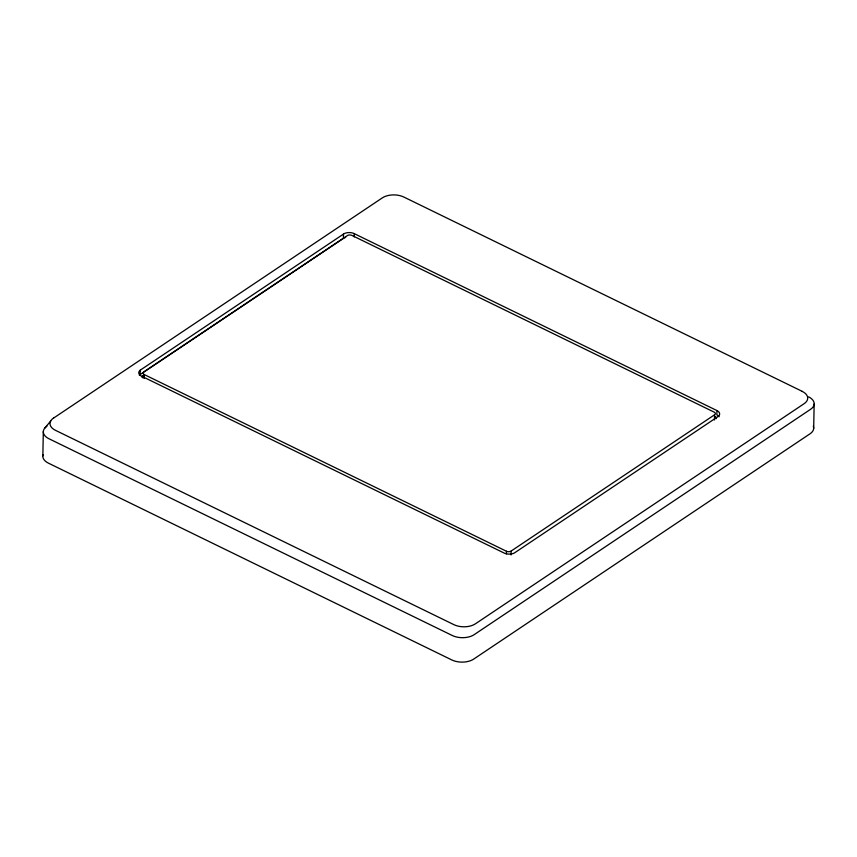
<?xml version="1.0" encoding="UTF-8"?>
<svg xmlns="http://www.w3.org/2000/svg" width="857" height="857" viewBox="0 0 857 857"><rect width="100%" height="100%" fill="white"/><g stroke="black" fill="none" stroke-linecap="round" stroke-linejoin="round"><path stroke-width="1.29" d="M42.85 455.924L43.321 431.489M139.38 375.291A7.767 4.424 1.1 0 1 139.862 374.788L140.484 369.999L344.118 233.661A7.767 4.424 1.1 0 1 353.534 233.297L717.609 410.899A7.767 4.424 1.1 0 1 718.455 416.277L514.296 553.033A7.767 4.424 1.1 0 1 504.869 553.397L140.805 375.795A7.767 4.424 1.1 0 1 139.948 370.417L140.484 369.999M142.98 378.012L143.023 375.58A4.435 2.528 1.1 0 0 142.016 377.412M144.201 378.44L144.265 374.563A3.332 1.896 1.1 0 1 143.847 371.895L347.278 235.621A3.332 1.896 1.1 0 1 351.97 235.439L714.138 412.121A3.332 1.896 1.1 0 1 714.567 414.799L714.459 419.973M140.398 374.38L343.411 238.396L343.486 234.025M354.209 236.886L354.273 233.607M506.391 553.836L506.444 551.244L144.265 374.563M511.051 554.95L511.126 551.062L714.567 414.799M716.945 410.535L716.859 414.917L717.523 415.281A7.767 4.424 1.1 0 1 719.098 416.77M813.679 428.511L814.15 404.075M50.702 421.044L44.746 428.157M53.52 418.12L382.415 197.817A15.255 8.688 1.1 0 1 403.883 197.067L802.163 391.328M343.411 238.396L344.032 238.032M511.126 551.062A3.332 1.896 1.1 0 1 506.444 551.244M344.825 237.678A7.767 4.424 1.1 0 1 345.692 237.389M802.131 391.349A15.255 8.688 1.1 0 1 804.252 403.604L475.314 623.885A15.255 8.688 1.1 0 1 453.856 624.635L55.576 430.375A15.255 8.688 1.1 0 1 53.488 418.098M715.07 416.534A4.435 2.528 1.1 0 1 716.184 418.687M808.579 396.845A15.533 8.838 1.1 0 1 810.561 409.325L474.157 634.662A15.533 8.838 1.1 0 1 452.282 635.508L48.892 438.709A15.533 8.838 1.1 0 1 46.91 426.24M813.314 426.208A15.533 8.838 1.1 0 1 810.09 433.76L473.685 659.097A15.533 8.838 1.1 0 1 451.81 659.944L48.421 463.144A15.533 8.838 1.1 0 1 43.064 454.778"/></g></svg>
